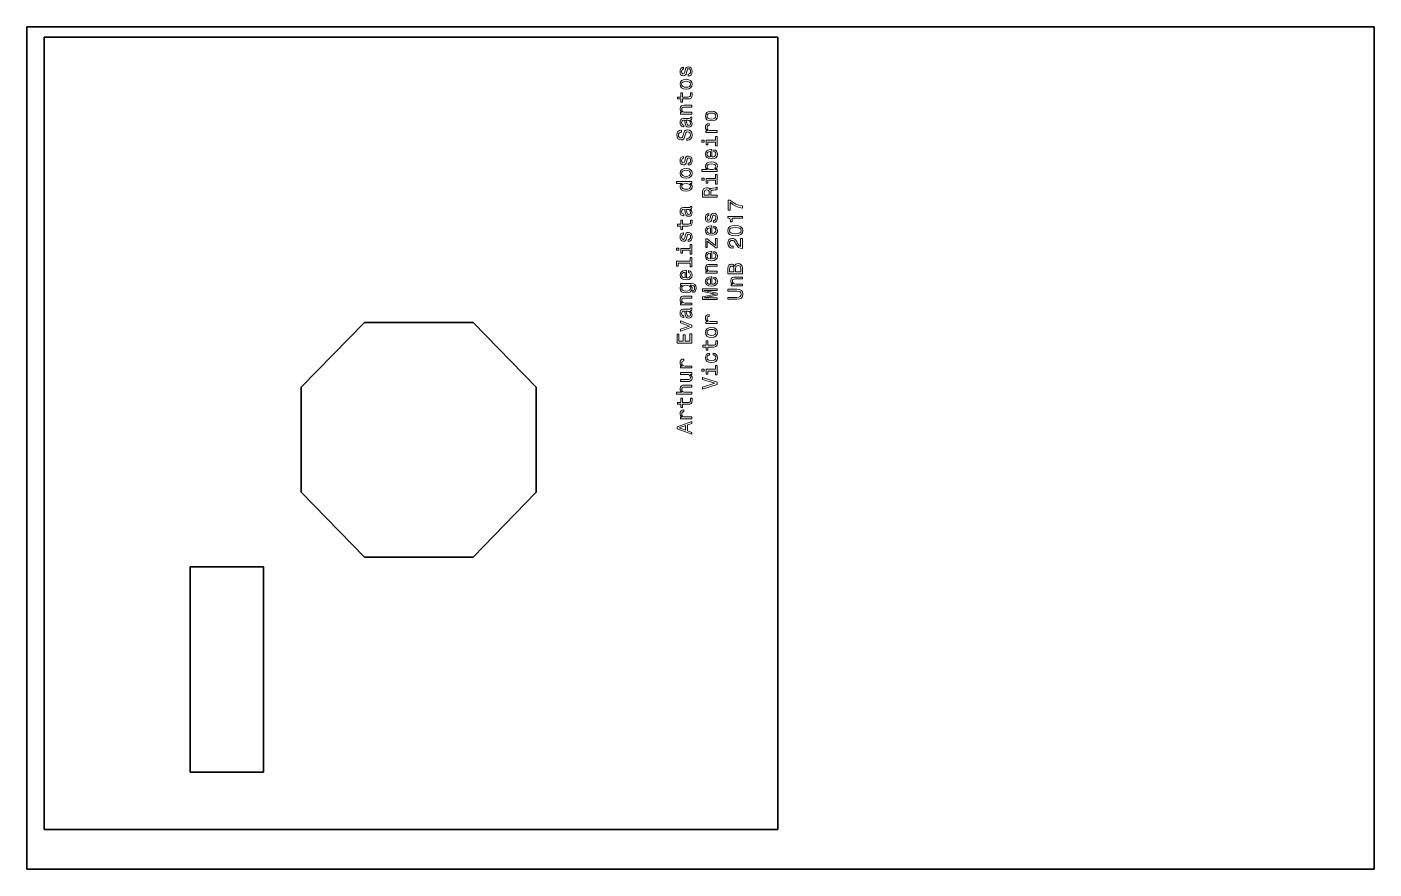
# Model space of a CAD drawing. Extents: x 183 to 1128, y 102 to 728.
# Drawn here: x 657.7 to 1116.7, y 441.1 to 728.1 of the extents above; entities that cross this region are included whole.
import ezdxf

# ---------------------------------------------------------------- set-up
doc = ezdxf.new("R2010")
doc.units = 0

msp = doc.modelspace()

# ---------------------------------------------------------------- linework, layer by layer
at = {"color": 7, "lineweight": 35}
for p, q in [((657.713257, 728.081238), (1116.713257, 728.081238)), ((657.713257, 441.081238), (657.713257, 728.081238)), ((1116.713257, 728.081238), (1116.713257, 441.081238)), ((913.611694, 724.550537), (663.611694, 724.550537)), ((663.611694, 474.550537), (663.611694, 724.550537)), ((913.611694, 724.550537), (913.611694, 454.550537)), ((751.19989, 605.265259), (772.69989, 627.397766)), ((809.69989, 627.397766), (772.69989, 627.397766)), ((831.19989, 605.265259), (809.69989, 627.397766)), ((751.19989, 605.265259), (751.19989, 569.530212)), ((831.19989, 569.530212), (831.19989, 605.265259)), ((751.19989, 569.530212), (772.69989, 547.397766)), ((831.19989, 569.530212), (809.69989, 547.397766)), ((772.69989, 547.397766), (809.69989, 547.397766)), ((738.334961, 544.107239), (713.334961, 544.107239)), ((713.334961, 474.107208), (713.334961, 544.107239)), ((738.334961, 544.107239), (738.334961, 474.107208)), ((663.611694, 474.550537), (663.611694, 454.550537)), ((713.334961, 474.107208), (738.334961, 474.107208)), ((913.611694, 454.550537), (663.611694, 454.550537)), ((1116.713257, 441.081238), (657.713257, 441.081238))]:
    msp.add_line(p, q, dxfattribs=at)
at = {"color": 7, "lineweight": 13}
for points in [[(881.981323, 713.288269), (881.837219, 712.675903), (881.671509, 712.221985), (881.332886, 712.070679), (881.095154, 712.113953), (880.922241, 712.265198), (880.814148, 712.510193), (880.770935, 712.86322), (880.814148, 713.201843), (880.943848, 713.468384), (881.138367, 713.641296), (881.397705, 713.713379), (881.397705, 714.332947), (881.383301, 714.332947), (880.915039, 714.224854), (880.547607, 713.929504), (880.317017, 713.468384), (880.230591, 712.86322), (880.317017, 712.250793), (880.55481, 711.804138), (880.907837, 711.523132), (881.354492, 711.436707), (881.786804, 711.501526), (882.089355, 711.703247), (882.305481, 712.034668), (882.456787, 712.517395), (882.6297, 713.22345), (882.809814, 713.655701), (882.953918, 713.770996), (883.170044, 713.814209), (883.436646, 713.74939), (883.638367, 713.576477), (883.768066, 713.295471), (883.811279, 712.920837), (883.768066, 712.524597), (883.61676, 712.236389), (883.371765, 712.04187), (883.033142, 711.962646), (883.033142, 711.35022), (883.609558, 711.451111), (884.027405, 711.746521), (884.279541, 712.214783), (884.37323, 712.86322), (884.279541, 713.540466), (884.027405, 714.037537), (883.623962, 714.340149), (883.098022, 714.448242), (882.644104, 714.368958), (882.334351, 714.14563), (882.132568, 713.778198)], [(882.305481, 706.868958), (883.184448, 706.984253), (883.832886, 707.315674), (884.236328, 707.841614), (884.37323, 708.547668), (884.236328, 709.24646), (883.840088, 709.772461), (883.19165, 710.103821), (882.305481, 710.226318), (881.426514, 710.103821), (880.770935, 709.772461), (880.374695, 709.246521), (880.230591, 708.547668), (880.374695, 707.841614), (880.778137, 707.315674), (881.426514, 706.984253)], [(882.298279, 707.517395), (881.649902, 707.582214), (881.18158, 707.783936), (880.893372, 708.108154), (880.792542, 708.547668), (880.893372, 708.979919), (881.174377, 709.304138), (881.649902, 709.505859), (882.298279, 709.577881), (882.953918, 709.505859), (883.429443, 709.304138), (883.71759, 708.979919), (883.811279, 708.547668), (883.71759, 708.108154), (883.429443, 707.783936), (882.953918, 707.582214)], [(881.037476, 703.569275), (882.975525, 703.569275), (883.602356, 703.612488), (884.034607, 703.814209), (884.286743, 704.217651), (884.37323, 704.9021), (884.337219, 705.651367), (883.789673, 705.651428), (883.832886, 705.103821), (883.775269, 704.60675), (883.595154, 704.340149), (883.292542, 704.224915), (882.867432, 704.203247), (881.037476, 704.203247), (881.037476, 705.651428), (880.497131, 705.651428), (880.497131, 704.203247), (879.366028, 704.203247), (879.366028, 703.569275), (880.497131, 703.569275), (880.497131, 702.474182), (881.037476, 702.474182)], [(884.236328, 698.381958), (884.236328, 699.01593), (882.00293, 699.01593), (881.491394, 699.080811), (881.11676, 699.289734), (880.886169, 699.613953), (880.799744, 700.046204), (880.871765, 700.392029), (881.066284, 700.608154), (881.390503, 700.716248), (881.822815, 700.752258), (884.236328, 700.752258), (884.236328, 701.386292), (881.693115, 701.386292), (881.18158, 701.357483), (880.756531, 701.227783), (880.367432, 700.802673), (880.230591, 700.139893), (880.281006, 699.772461), (880.417908, 699.462646), (880.648438, 699.196045), (880.958252, 698.987122), (880.367432, 698.987122), (880.367432, 698.381958)], [(890.943787, 696.026062), (891.822754, 696.141296), (892.471191, 696.472717), (892.874634, 696.998657), (893.011536, 697.704712), (892.874634, 698.403564), (892.478394, 698.929504), (891.829956, 699.260925), (890.943787, 699.383423), (890.064819, 699.260925), (889.409241, 698.929504), (889.012939, 698.403564), (888.868896, 697.704712), (889.012939, 696.998657), (889.416443, 696.472717), (890.064819, 696.141296)], [(890.936584, 696.674438), (890.288147, 696.739319), (889.819885, 696.94104), (889.531677, 697.265259), (889.430847, 697.704712), (889.531677, 698.137024), (889.812683, 698.461182), (890.288147, 698.662964), (890.936584, 698.734985), (891.592224, 698.662964), (892.067688, 698.461182), (892.355896, 698.137024), (892.449585, 697.704712), (892.355896, 697.265259), (892.067688, 696.94104), (891.592224, 696.739319)], [(883.731995, 696.343018), (883.753601, 696.343018), (883.998596, 696.379089), (884.171509, 696.487122), (884.30835, 696.94104), (884.250732, 697.294067), (883.760803, 697.294067), (883.782471, 697.142761), (883.688782, 696.94104), (883.400574, 696.905029), (881.397705, 696.905029), (880.886169, 696.818542), (880.52594, 696.566406), (880.309814, 696.126892), (880.230591, 695.507324), (880.317017, 694.9021), (880.561951, 694.455444), (880.943848, 694.174438), (881.44812, 694.080811), (881.491394, 694.080811), (881.491394, 694.649963), (881.188782, 694.700378), (880.972656, 694.858887), (880.842957, 695.118286), (880.792542, 695.485718), (880.828552, 695.838745), (880.936646, 696.090881), (881.123962, 696.242188), (881.383301, 696.292603), (881.685913, 696.263794), (881.837219, 696.148499), (881.909241, 695.860352), (881.966858, 695.320007), (882.096558, 694.700378), (882.327087, 694.260925), (882.687317, 694.001526), (883.220459, 693.922302), (883.695984, 693.994324), (884.049011, 694.217712), (884.272339, 694.577881), (884.351624, 695.075012), (884.200317, 695.745056)], [(882.881836, 696.270996), (883.256531, 696.18457), (883.544678, 695.953979), (883.731995, 695.608154), (883.796875, 695.183105), (883.760803, 694.909302), (883.645569, 694.714783), (883.443848, 694.592346), (883.162842, 694.556274), (882.910706, 694.585144), (882.730591, 694.700378), (882.52887, 695.161499), (882.442383, 695.745056), (882.26947, 696.270996)], [(892.874634, 692.113953), (892.874634, 692.747925), (890.662842, 692.747925), (890.1297, 692.812805), (889.747803, 693.007324), (889.517273, 693.324341), (889.438049, 693.74939), (889.488464, 694.066406), (889.632568, 694.304138), (889.877502, 694.448242), (890.208923, 694.498657), (890.208923, 695.139893), (889.625366, 695.053406), (889.207458, 694.815674), (888.955322, 694.419434), (888.868835, 693.879089), (888.926514, 693.511658), (889.070618, 693.194641), (889.315552, 692.913635), (889.646973, 692.690308), (889.005737, 692.690308), (889.005737, 692.113953)], [(882.586487, 690.060608), (882.586487, 689.405029), (883.350159, 689.549072), (883.912109, 689.909302), (884.250732, 690.46405), (884.37323, 691.213379), (884.257935, 691.955444), (883.940918, 692.510193), (883.443848, 692.86322), (882.788208, 692.99292), (882.197449, 692.884827), (881.815552, 692.582214), (881.563416, 692.092346), (881.376099, 691.436707), (881.239197, 690.874756), (881.080688, 690.507324), (880.850159, 690.298401), (880.489929, 690.233521), (880.16571, 690.298401), (879.920776, 690.485718), (879.755066, 690.773865), (879.697449, 691.170166), (879.76947, 691.573608), (879.963989, 691.890625), (880.288208, 692.099548), (880.727661, 692.200378), (880.727661, 692.856018), (880.713257, 692.856018), (880.036072, 692.740723), (879.531738, 692.4021), (879.214722, 691.868958), (879.106628, 691.148499), (879.214722, 690.500122), (879.517334, 689.995789), (879.985596, 689.67157), (880.59082, 689.556335), (881.131165, 689.649963), (881.498596, 689.923767), (881.74353, 690.356018), (881.930847, 690.946777), (882.096558, 691.530396), (882.255066, 691.969849), (882.485596, 692.23645), (882.860229, 692.330078), (883.242065, 692.243652), (883.530273, 692.020264), (883.710388, 691.681641), (883.768005, 691.242188), (883.688782, 690.752258), (883.458252, 690.377625), (883.083618, 690.139893)], [(887.701721, 689.498657), (887.701721, 688.828674), (888.42218, 688.828674), (888.42218, 689.498657)], [(892.341492, 689.477051), (889.135437, 689.477051), (889.135437, 687.848816), (889.675781, 687.848816), (889.675781, 688.843079), (892.341492, 688.843079), (892.341492, 687.546204), (892.874634, 687.546204), (892.874634, 690.78833), (892.341492, 690.78833)], [(881.981262, 682.92804), (881.837219, 682.315674), (881.671509, 681.861755), (881.332886, 681.71051), (881.095093, 681.753723), (880.92218, 681.905029), (880.814148, 682.149963), (880.770935, 682.502991), (880.814148, 682.841614), (880.943848, 683.108154), (881.138367, 683.281067), (881.397705, 683.353149), (881.397705, 683.972717), (881.383301, 683.972717), (880.914978, 683.864685), (880.547546, 683.569275), (880.317017, 683.108154), (880.230591, 682.502991), (880.317017, 681.890625), (880.554749, 681.443909), (880.907776, 681.162964), (881.354492, 681.076477), (881.786743, 681.141296), (882.089355, 681.343079), (882.305481, 681.674438), (882.456787, 682.157166), (882.6297, 682.86322), (882.809814, 683.295532), (882.953918, 683.410767), (883.170044, 683.453979), (883.436584, 683.38916), (883.638367, 683.216248), (883.768005, 682.935303), (883.811279, 682.560608), (883.768005, 682.164368), (883.616699, 681.876221), (883.371765, 681.681641), (883.033142, 681.602417), (883.033142, 680.990051), (883.609497, 681.090881), (884.027405, 681.386292), (884.279541, 681.854553), (884.37323, 682.502991), (884.279541, 683.180237), (884.027405, 683.677368), (883.623962, 683.979919), (883.098022, 684.088013), (882.644104, 684.008789), (882.33429, 683.7854), (882.132568, 683.417969)], [(891.123901, 683.756592), (891.123901, 686.292603), (890.828491, 686.299805), (890, 686.18457), (889.380371, 685.867554), (889.005737, 685.36322), (888.868835, 684.693176), (889.012939, 684.037598), (889.416382, 683.533264), (890.072021, 683.209045), (890.936584, 683.09375), (891.822754, 683.201843), (892.471191, 683.526062), (892.874634, 684.023193), (893.011536, 684.67157), (892.917847, 685.233521), (892.672913, 685.694641), (892.283875, 686.033264), (891.765137, 686.227783), (891.765137, 685.601013), (892.053284, 685.471313), (892.269409, 685.283997), (892.442322, 684.750854), (892.363098, 684.340149), (892.110962, 684.030396), (891.700256, 683.828674), (891.145508, 683.756592)], [(890.590759, 683.756592), (890.093628, 683.835876), (889.726196, 684.030396), (889.502869, 684.325745), (889.423584, 684.714844), (889.502869, 685.09668), (889.726196, 685.392029), (890.093628, 685.572144), (890.590759, 685.637024)], [(882.305481, 676.508789), (883.184448, 676.624023), (883.832886, 676.955444), (884.236328, 677.481384), (884.37323, 678.187439), (884.236328, 678.886292), (883.840088, 679.412231), (883.19165, 679.743652), (882.305481, 679.866089), (881.426514, 679.743652), (880.770935, 679.412231), (880.374634, 678.886292), (880.23053, 678.187439), (880.374634, 677.481384), (880.778137, 676.955444), (881.426514, 676.624023)], [(892.276611, 679.462646), (892.831421, 679.930969), (893.011536, 680.572144), (892.874634, 681.177368), (892.463928, 681.660095), (891.80835, 681.962646), (890.936584, 682.077942), (890.064819, 681.962646), (889.416382, 681.652832), (889.012939, 681.177368), (888.868835, 680.572144), (889.056152, 679.938171), (889.286743, 679.678772), (889.596497, 679.462646), (887.701721, 679.462646), (887.701721, 678.828674), (892.874634, 678.828674), (892.874634, 679.462646)], [(890.936584, 681.429504), (891.585022, 681.357483), (892.060486, 681.162964), (892.348694, 680.853149), (892.442322, 680.464111), (892.348694, 680.039001), (892.060486, 679.729248), (891.592224, 679.534729), (890.936584, 679.469849), (890.288147, 679.534729), (889.819885, 679.729248), (889.538879, 680.039001), (889.438049, 680.464111), (889.538879, 680.853149), (889.827087, 681.162964), (890.295349, 681.357483)], [(883.638367, 674.73645), (884.236328, 674.73645), (884.236328, 675.370422), (879.063416, 675.370422), (879.063416, 674.743652), (880.958252, 674.743652), (880.410645, 674.260925), (880.281006, 673.965515), (880.23053, 673.626892), (880.374634, 673.014526), (880.778076, 672.539001), (881.426514, 672.229248), (882.298279, 672.121155), (883.170044, 672.229248), (883.825684, 672.539001), (884.236328, 673.014526), (884.37323, 673.626892), (884.322754, 673.965515), (884.193115, 674.268127)], [(882.298279, 677.157166), (881.649841, 677.222046), (881.18158, 677.423767), (880.893372, 677.747925), (880.792542, 678.187439), (880.893372, 678.61969), (881.174377, 678.943909), (881.649841, 679.14563), (882.298279, 679.217712), (882.953918, 679.14563), (883.429382, 678.943909), (883.71759, 678.61969), (883.811279, 678.187439), (883.71759, 677.747925), (883.429382, 677.423767), (882.953918, 677.222046)], [(887.701721, 676.487183), (887.701721, 675.817139), (888.42218, 675.817139), (888.42218, 676.487183)], [(892.341492, 676.465515), (889.135437, 676.465515), (889.135437, 674.83728), (889.675781, 674.83728), (889.675781, 675.831543), (892.341492, 675.831543), (892.341492, 674.534729), (892.874634, 674.534729), (892.874634, 677.776794), (892.341492, 677.776794)], [(880.799744, 673.734985), (880.900574, 674.152832), (881.18158, 674.469849), (881.649841, 674.657166), (882.298279, 674.729248), (882.953918, 674.657166), (883.42218, 674.469849), (883.710388, 674.152832), (883.804016, 673.734985), (883.710388, 673.338745), (883.42218, 673.036133), (882.946716, 672.834412), (882.298279, 672.769592), (881.657043, 672.834412), (881.188782, 673.036133), (880.900574, 673.338745)], [(892.874634, 670.075073), (892.874634, 670.745056), (890.763672, 670.745056), (890.763672, 671.429504), (890.785278, 671.933838), (890.886169, 672.250854), (891.123901, 672.423767), (891.54895, 672.495789), (892.197388, 672.531799), (892.622437, 672.575073), (892.874634, 672.661499), (892.874634, 673.417969), (892.737732, 673.417969), (892.536011, 673.252319), (892.161377, 673.194641), (891.354431, 673.144226), (890.75647, 673.021729), (890.569153, 672.856018), (890.432251, 672.59668), (890.252136, 672.884827), (890, 673.086609), (889.682983, 673.216248), (889.301147, 673.259521), (888.695923, 673.15863), (888.242065, 672.870422), (887.968262, 672.394958), (887.874634, 671.746521), (887.874634, 670.075073)], [(888.487, 671.559204), (888.530212, 671.998657), (888.667114, 672.308472), (888.919312, 672.502991), (889.315552, 672.567871), (889.733398, 672.495789), (889.985596, 672.30127), (890.115234, 671.969849), (890.151245, 671.515991), (890.151245, 670.745056), (888.487, 670.745056)], [(883.731995, 665.982849), (883.753601, 665.982849), (883.998535, 666.01886), (884.171448, 666.126953), (884.30835, 666.580811), (884.250732, 666.933838), (883.760803, 666.933838), (883.78241, 666.782532), (883.688782, 666.580811), (883.400574, 666.5448), (881.397705, 666.5448), (880.886169, 666.458313), (880.52594, 666.206177), (880.309814, 665.766724), (880.23053, 665.147095), (880.317017, 664.541931), (880.561951, 664.095215), (880.943787, 663.81427), (881.44812, 663.720581), (881.491333, 663.720581), (881.491333, 664.289734), (881.188782, 664.34021), (880.972595, 664.498657), (880.842957, 664.758057), (880.79248, 665.125488), (880.828552, 665.478516), (880.936584, 665.730652), (881.123901, 665.881958), (881.383301, 665.932373), (881.685852, 665.903564), (881.837158, 665.78833), (881.909241, 665.500122), (881.966858, 664.959778), (882.096558, 664.34021), (882.327087, 663.900696), (882.687317, 663.641357), (883.220459, 663.562073), (883.695984, 663.634155), (884.049011, 663.857483), (884.272339, 664.217712), (884.351563, 664.714783), (884.200317, 665.384827)], [(882.881836, 665.910767), (883.25647, 665.824341), (883.544678, 665.593811), (883.731995, 665.247986), (883.796814, 664.822876), (883.760803, 664.549133), (883.645508, 664.354614), (883.443787, 664.232117), (883.162842, 664.196106), (882.910645, 664.224915), (882.73053, 664.34021), (882.528809, 664.80127), (882.442383, 665.384827), (882.26947, 665.910767)], [(901.512939, 666.343079), (901.512939, 667.07074), (900.324219, 667.308472), (899.214661, 667.726318), (898.184448, 668.317139), (897.218994, 669.088013), (896.621033, 669.088013), (896.621033, 665.65863), (897.276672, 665.65863), (897.276672, 668.396362), (898.249268, 667.603882), (899.265137, 667.005859), (900.345825, 666.588013)], [(881.037476, 660.19751), (882.975525, 660.19751), (883.602295, 660.240784), (884.034607, 660.442505), (884.286743, 660.845947), (884.373169, 661.530396), (884.337158, 662.279663), (883.789612, 662.279663), (883.832825, 661.732117), (883.775208, 661.234985), (883.595093, 660.968445), (883.29248, 660.853149), (882.867432, 660.831543), (881.037476, 660.831543), (881.037476, 662.279663), (880.497131, 662.279663), (880.497131, 660.831543), (879.365967, 660.831543), (879.365967, 660.19751), (880.497131, 660.19751), (880.497131, 659.102417), (881.037476, 659.102417)], [(890.619568, 663.410767), (890.475464, 662.798401), (890.309753, 662.344482), (889.97113, 662.193176), (889.733398, 662.23645), (889.560486, 662.387756), (889.452393, 662.63269), (889.40918, 662.985718), (889.452393, 663.324341), (889.582092, 663.590881), (889.776611, 663.763794), (890.036011, 663.835876), (890.036011, 664.455444), (890.021606, 664.455444), (889.553284, 664.347412), (889.185852, 664.052002), (888.955322, 663.590881), (888.868835, 662.985718), (888.955322, 662.373291), (889.193054, 661.926636), (889.546082, 661.64563), (889.992737, 661.559204), (890.425049, 661.624023), (890.727661, 661.825745), (890.943787, 662.157166), (891.095093, 662.639893), (891.268005, 663.345947), (891.44812, 663.778198), (891.592163, 663.893494), (891.80835, 663.936707), (892.07489, 663.871887), (892.276611, 663.698975), (892.406311, 663.417969), (892.449524, 663.043335), (892.406311, 662.647095), (892.255005, 662.358887), (892.010071, 662.164368), (891.671448, 662.085144), (891.671448, 661.472717), (892.247803, 661.573608), (892.665649, 661.869019), (892.917847, 662.33728), (893.011475, 662.985718), (892.917847, 663.662964), (892.665649, 664.160095), (892.262207, 664.462646), (891.736267, 664.57074), (891.28241, 664.491455), (890.972595, 664.268127), (890.770874, 663.900696)], [(901.512939, 662.877625), (901.512939, 663.533264), (896.476929, 663.533264), (896.476929, 663.043335), (896.916443, 662.913635), (897.211792, 662.654297), (897.384705, 662.258057), (897.442322, 661.71051), (897.953857, 661.71051), (897.953857, 662.877625)], [(881.981262, 656.905029), (881.837158, 656.292664), (881.671448, 655.838745), (881.332825, 655.687439), (881.095093, 655.730652), (880.92218, 655.881958), (880.814148, 656.126953), (880.770874, 656.47998), (880.814148, 656.818542), (880.943787, 657.085144), (881.138306, 657.258057), (881.397705, 657.330078), (881.397705, 657.949707), (881.383301, 657.949707), (880.914978, 657.841614), (880.547546, 657.546265), (880.317017, 657.085144), (880.23053, 656.47998), (880.317017, 655.867554), (880.554749, 655.420898), (880.907776, 655.139893), (881.354492, 655.053467), (881.786743, 655.118286), (882.089355, 655.320007), (882.305481, 655.651428), (882.456787, 656.134155), (882.6297, 656.84021), (882.809814, 657.272461), (882.953918, 657.387756), (883.170044, 657.430969), (883.436584, 657.36615), (883.638306, 657.193237), (883.768005, 656.912231), (883.811218, 656.537598), (883.768005, 656.141357), (883.616699, 655.853149), (883.371765, 655.65863), (883.033142, 655.579407), (883.033142, 654.96698), (883.609497, 655.067871), (884.027344, 655.36322), (884.279541, 655.831543), (884.373169, 656.479919), (884.279541, 657.157166), (884.027405, 657.654297), (883.623901, 657.956909), (883.097961, 658.064941), (882.644104, 657.985718), (882.33429, 657.76239), (882.132568, 657.394958)], [(891.123901, 657.733521), (891.123901, 660.269592), (890.828491, 660.276794), (889.999939, 660.161499), (889.380371, 659.844482), (889.005737, 659.340149), (888.868835, 658.670166), (889.012939, 658.014526), (889.416382, 657.510193), (890.072021, 657.185974), (890.936584, 657.07074), (891.822754, 657.178772), (892.47113, 657.502991), (892.874634, 658.000122), (893.011475, 658.64856), (892.917847, 659.21051), (892.672852, 659.67157), (892.283813, 660.010193), (891.765076, 660.204712), (891.765076, 659.577942), (892.053284, 659.448242), (892.269409, 659.260925), (892.442322, 658.727783), (892.363098, 658.317139), (892.110901, 658.007324), (891.700256, 657.805603), (891.145508, 657.733521)], [(890.590759, 657.733521), (890.093628, 657.812805), (889.726196, 658.007324), (889.502869, 658.302734), (889.423584, 658.691772), (889.502869, 659.073608), (889.726196, 659.369019), (890.093628, 659.549133), (890.590759, 659.613953)], [(899.070618, 656.933838), (900.201721, 657.04187), (901.008606, 657.380493), (901.498535, 657.920837), (901.657043, 658.670166), (901.498535, 659.412231), (901.008606, 659.952576), (900.201721, 660.283997), (899.070618, 660.399231), (897.946655, 660.283997), (897.5, 660.147095), (897.132568, 659.952576), (896.642639, 659.412231), (896.476929, 658.670166), (896.642639, 657.920837), (897.139771, 657.380493), (897.946655, 657.041931)], [(899.070618, 657.625488), (898.198853, 657.683105), (897.572021, 657.86322), (897.20459, 658.187439), (897.07489, 658.670166), (897.20459, 659.14563), (897.572021, 659.469849), (898.198853, 659.649963), (899.070618, 659.707581), (899.949524, 659.649963), (900.576355, 659.469849), (900.943787, 659.14563), (901.066284, 658.670166), (900.943787, 658.187439), (900.576355, 657.86322), (899.949524, 657.683105)], [(879.063416, 652.63269), (879.063416, 651.962646), (879.783875, 651.962646), (879.783875, 652.63269)], [(883.703186, 652.611084), (880.497131, 652.611084), (880.497131, 650.982849), (881.037476, 650.982849), (881.037476, 651.977051), (883.703186, 651.977051), (883.703186, 650.680237), (884.236328, 650.680237), (884.236328, 653.922302), (883.703186, 653.922302)], [(889.538879, 655.046204), (892.391907, 652.791199), (892.874573, 652.791199), (892.874634, 655.925171), (892.341492, 655.925171), (892.341492, 653.590881), (889.495667, 655.824341), (889.005737, 655.824341), (889.005737, 652.899231), (889.538879, 652.899231)], [(901.512939, 652.575012), (901.512939, 656.011658), (900.893372, 656.011658), (900.893372, 653.295532), (900.554749, 653.446777), (900.273743, 653.706177), (899.762207, 654.505859), (899.546082, 654.930969), (899.236267, 655.406433), (898.876038, 655.745056), (898.450989, 655.939575), (897.968262, 656.011658), (897.363098, 655.88916), (896.887573, 655.550537), (896.585022, 655.031799), (896.476929, 654.361816), (896.599426, 653.670166), (896.938049, 653.144226), (897.478394, 652.805603), (898.19165, 652.690308), (898.29248, 652.690308), (898.29248, 653.345947), (898.234863, 653.345947), (897.744934, 653.410767), (897.384705, 653.605286), (897.154175, 653.9151), (897.07489, 654.325745), (897.146973, 654.743652), (897.327087, 655.053406), (897.608032, 655.255188), (897.96106, 655.327209), (898.29248, 655.276794), (898.573486, 655.139893), (898.81842, 654.909363), (899.034546, 654.592346), (899.265137, 654.167236), (899.711792, 653.461182), (900.187317, 652.964111), (900.763672, 652.668701), (901.491333, 652.575012)], [(879.596558, 647.59668), (883.703186, 647.59668), (883.703186, 646.292603), (884.236328, 646.292603), (884.236328, 649.527527), (883.703186, 649.527527), (883.703186, 648.230652), (879.063416, 648.230652), (879.063416, 646.602417), (879.596558, 646.602417)], [(891.123901, 649.059204), (891.123901, 651.595215), (890.828491, 651.602417), (889.999939, 651.487122), (889.380371, 651.170166), (889.005737, 650.665833), (888.868835, 649.995789), (889.012939, 649.340149), (889.416382, 648.835876), (890.072021, 648.511658), (890.936584, 648.396362), (891.822754, 648.504456), (892.47113, 648.828674), (892.874573, 649.325745), (893.011475, 649.974182), (892.917847, 650.536133), (892.672852, 650.997253), (892.283813, 651.335876), (891.765076, 651.530396), (891.765076, 650.903564), (892.053284, 650.773865), (892.269409, 650.586548), (892.442322, 650.053406), (892.363098, 649.642761), (892.110901, 649.332947), (891.700256, 649.131226), (891.145508, 649.059204)], [(890.590759, 649.059204), (890.093628, 649.138428), (889.726196, 649.332947), (889.502869, 649.628357), (889.423584, 650.017395), (889.502869, 650.399231), (889.726196, 650.694641), (890.093628, 650.874756), (890.590759, 650.939575)], [(898.811218, 646.559204), (898.393372, 647.063538), (898.112366, 647.193176), (897.766541, 647.23645), (897.226196, 647.142761), (896.837158, 646.861816), (896.599426, 646.407898), (896.512939, 645.773865), (896.512939, 643.994324), (901.512939, 643.994324), (901.512939, 645.874756), (901.412109, 646.5448), (901.116699, 647.04187), (900.648376, 647.351685), (900.014404, 647.459778), (899.589294, 647.394897), (899.236267, 647.221985), (898.976929, 646.94104)], [(882.485596, 642.553406), (882.485596, 645.089478), (882.190186, 645.09668), (881.361633, 644.981384), (880.742065, 644.664368), (880.367432, 644.160034), (880.23053, 643.490051), (880.374634, 642.834412), (880.778076, 642.330078), (881.433716, 642.005859), (882.298279, 641.890625), (883.184448, 641.998657), (883.832825, 642.322876), (884.236328, 642.820007), (884.373169, 643.468445), (884.279541, 644.030396), (884.034546, 644.491455), (883.645508, 644.830078), (883.12677, 645.024597), (883.12677, 644.397827), (883.414978, 644.268127), (883.631104, 644.080811), (883.804016, 643.547668), (883.724792, 643.137024), (883.472595, 642.827209), (883.061951, 642.625488), (882.507202, 642.553406)], [(881.952454, 642.553406), (881.455322, 642.63269), (881.087891, 642.827209), (880.864563, 643.12262), (880.785278, 643.511658), (880.864563, 643.893494), (881.087891, 644.188904), (881.455322, 644.369019), (881.952454, 644.433838)], [(892.874573, 644.167236), (892.874573, 644.80127), (890.641174, 644.80127), (890.129639, 644.866089), (889.755005, 645.075073), (889.524475, 645.399231), (889.437988, 645.831543), (889.510071, 646.177368), (889.70459, 646.393494), (890.028748, 646.501587), (890.46106, 646.537598), (892.874573, 646.537598), (892.874573, 647.17157), (890.33136, 647.17157), (889.819824, 647.142761), (889.394775, 647.013062), (889.005737, 646.588013), (888.868835, 645.925171), (888.91925, 645.557739), (889.056152, 645.247986), (889.286682, 644.981384), (889.596497, 644.772461), (889.005737, 644.772461), (889.005737, 644.167236)], [(891.123901, 640.384827), (891.123901, 642.920837), (890.828491, 642.92804), (889.999939, 642.812805), (889.380371, 642.495789), (889.005737, 641.991455), (888.868835, 641.321411), (889.012939, 640.665833), (889.416382, 640.161499), (890.072021, 639.83728), (890.936584, 639.722046), (891.822693, 639.830078), (892.47113, 640.154297), (892.874573, 640.651428), (893.011475, 641.299805), (892.917847, 641.861755), (892.672852, 642.322876), (892.283813, 642.661499), (891.765076, 642.856018), (891.765076, 642.229248), (892.053284, 642.099548), (892.269409, 641.912231), (892.442322, 641.379089), (892.363098, 640.968445), (892.110901, 640.65863), (891.700256, 640.456909), (891.145508, 640.384827)], [(898.587891, 645.637024), (898.587891, 644.657166), (897.110901, 644.657166), (897.110901, 645.694641), (897.154175, 646.083679), (897.283813, 646.357483), (897.507202, 646.523193), (897.838623, 646.580811), (898.169983, 646.515991), (898.400574, 646.343079), (898.544617, 646.047668)], [(901.512939, 639.830078), (901.512939, 640.464111), (899.279541, 640.464111), (898.768005, 640.528931), (898.393372, 640.737854), (898.162781, 641.062073), (898.076355, 641.494324), (898.148376, 641.840149), (898.342896, 642.056335), (898.667114, 642.164368), (899.099426, 642.200378), (901.512939, 642.200378), (901.512939, 642.834412), (898.969727, 642.834412), (898.458191, 642.805603), (898.033142, 642.675903), (897.644043, 642.250854), (897.507202, 641.588013), (897.557617, 641.220581), (897.694519, 640.910767), (897.925049, 640.644226), (898.234863, 640.435303), (897.644043, 640.435303), (897.644043, 639.830078)], [(900.914978, 645.795471), (900.914978, 644.657166), (899.193054, 644.657166), (899.193054, 645.730652), (899.243469, 646.18457), (899.394775, 646.508789), (899.654175, 646.703308), (900.028809, 646.768127), (900.425049, 646.703308), (900.698853, 646.523193), (900.864502, 646.220581)], [(884.063416, 640.673035), (880.367432, 640.673035), (880.367432, 640.067871), (880.994202, 640.067871), (880.425049, 639.57074), (880.280945, 639.268127), (880.23053, 638.929504), (880.374634, 638.317139), (880.778076, 637.841614), (881.426514, 637.531799), (882.298279, 637.423767), (883.177246, 637.531799), (883.825623, 637.841614), (884.236267, 638.317139), (884.373169, 638.929504), (884.322754, 639.27533), (884.193054, 639.563538), (883.645508, 640.067871), (884.193054, 640.067871), (884.625366, 640.010193), (884.93512, 639.851685), (885.115234, 639.549133), (885.180115, 639.095215), (885.136902, 638.698975), (885.028809, 638.417969), (884.841492, 638.252258), (884.589294, 638.201843), (884.589294, 637.589478), (884.618164, 637.589478), (885.079224, 637.683105), (885.425049, 637.971313), (885.648376, 638.432373), (885.727661, 639.059204), (885.619568, 639.808472), (885.317017, 640.305603), (884.791077, 640.586548)], [(882.298279, 638.079346), (881.657043, 638.144226), (881.181519, 638.338745), (880.900574, 638.641357), (880.799683, 639.0448), (880.900574, 639.469849), (881.181519, 639.786865), (881.657043, 639.981384), (882.298279, 640.053406), (882.953857, 639.981384), (883.42218, 639.786865), (883.710388, 639.469849), (883.804016, 639.0448), (883.710388, 638.641357), (883.42218, 638.338745), (882.946655, 638.144226)], [(892.874573, 635.183105), (892.874573, 635.737854), (888.335693, 635.737854), (892.874573, 636.674438), (892.874573, 637.294067), (888.335693, 638.22345), (892.874573, 638.22345), (892.874573, 638.7854), (887.874573, 638.7854), (887.874573, 637.906433), (892.283813, 636.984253), (887.874573, 636.069275), (887.874573, 635.183105)], [(890.590759, 640.384827), (890.093628, 640.464111), (889.726196, 640.65863), (889.502808, 640.953979), (889.423584, 641.343079), (889.502808, 641.724915), (889.726196, 642.020264), (890.093628, 642.200378), (890.590759, 642.265259)], [(899.610901, 635.26239), (900.511475, 635.36322), (901.15271, 635.680237), (901.520142, 636.213379), (901.649841, 636.984253), (901.520142, 637.747925), (901.15271, 638.281067), (900.518677, 638.598083), (899.610901, 638.706177), (896.512939, 638.706177), (896.512939, 638.036133), (899.646973, 638.036133), (900.259338, 637.971313), (900.698792, 637.776794), (900.958191, 637.445374), (901.044617, 636.984253), (900.958191, 636.508728), (900.698792, 636.177368), (900.266541, 635.982849), (899.646973, 635.925171), (896.512939, 635.925171), (896.512939, 635.26239)], [(884.236267, 633.324341), (884.236267, 633.958313), (882.002869, 633.958313), (881.491333, 634.023193), (881.116699, 634.232117), (880.886169, 634.556335), (880.799683, 634.988586), (880.871765, 635.334412), (881.066284, 635.550537), (881.390503, 635.65863), (881.822754, 635.694641), (884.236267, 635.694641), (884.236267, 636.328674), (881.693054, 636.328674), (881.181519, 636.299805), (880.75647, 636.170166), (880.367432, 635.745056), (880.23053, 635.082275), (880.280945, 634.714844), (880.417847, 634.405029), (880.648376, 634.138428), (880.958191, 633.929504), (880.367432, 633.929504), (880.367432, 633.324341)], [(883.731995, 631.2854), (883.753601, 631.2854), (883.998535, 631.321472), (884.171448, 631.429504), (884.30835, 631.883423), (884.250732, 632.23645), (883.760803, 632.23645), (883.78241, 632.085144), (883.688721, 631.883423), (883.400574, 631.847351), (881.397705, 631.847351), (880.886169, 631.760925), (880.52594, 631.508789), (880.309753, 631.069275), (880.23053, 630.449707), (880.316956, 629.844482), (880.561951, 629.397827), (880.943787, 629.116821), (881.44812, 629.023193), (881.491333, 629.023193), (881.491333, 629.592346), (881.188721, 629.642761), (880.972595, 629.80127), (880.842896, 630.060608), (880.79248, 630.428101), (880.828491, 630.781067), (880.936584, 631.033264), (881.123901, 631.18457), (881.38324, 631.234985), (881.685852, 631.206177), (881.837158, 631.090881), (881.90918, 630.802734), (881.966858, 630.26239), (882.096497, 629.642761), (882.327087, 629.203308), (882.687317, 628.943909), (883.220459, 628.864685), (883.695923, 628.936707), (884.04895, 629.160034), (884.272339, 629.520264), (884.351563, 630.017395), (884.200256, 630.687439)], [(882.881836, 631.213379), (883.25647, 631.126892), (883.544678, 630.896362), (883.731995, 630.550537), (883.796814, 630.125488), (883.760803, 629.851685), (883.645508, 629.657166), (883.443787, 629.534729), (883.162781, 629.498657), (882.910645, 629.527466), (882.73053, 629.642761), (882.528809, 630.103882), (882.442322, 630.687439), (882.269409, 631.213379)], [(892.874573, 627.056335), (892.874573, 627.690308), (890.662781, 627.690308), (890.129639, 627.755127), (889.747803, 627.949707), (889.517212, 628.266663), (889.437988, 628.691772), (889.488403, 629.008789), (889.632507, 629.246521), (889.877441, 629.390625), (890.208862, 629.44104), (890.208862, 630.082275), (889.625305, 629.995789), (889.207458, 629.758057), (888.955261, 629.361816), (888.868835, 628.821411), (888.926453, 628.453979), (889.070557, 628.137024), (889.315491, 627.856018), (889.646912, 627.63269), (889.005737, 627.63269), (889.005737, 627.056335)], [(884.236267, 625.809937), (884.236267, 626.479919), (880.367432, 627.892029), (880.367432, 627.23645), (883.487, 626.14856), (880.367432, 625.039001), (880.367432, 624.376221)], [(890.943726, 622.294067), (891.822693, 622.409363), (892.47113, 622.740723), (892.874573, 623.266663), (893.011475, 623.972717), (892.874573, 624.67157), (892.478333, 625.19751), (891.829895, 625.528931), (890.943726, 625.651428), (890.064758, 625.528931), (889.40918, 625.19751), (889.012939, 624.67157), (888.868835, 623.972717), (889.012939, 623.266663), (889.416382, 622.740723), (890.064758, 622.409363)], [(890.936523, 622.942505), (890.288147, 623.007324), (889.819824, 623.209045), (889.531616, 623.533264), (889.430786, 623.972717), (889.531616, 624.405029), (889.812622, 624.729248), (890.288147, 624.930969), (890.936523, 625.002991), (891.592163, 624.930969), (892.067688, 624.729248), (892.355835, 624.405029), (892.449524, 623.972717), (892.355835, 623.533264), (892.067688, 623.209045), (891.592163, 623.007324)], [(884.236267, 620.291199), (884.236267, 623.461182), (883.631104, 623.461182), (883.631104, 620.953979), (881.937988, 620.953979), (881.937988, 623.187439), (881.340027, 623.187439), (881.340027, 620.953979), (879.841492, 620.953979), (879.841492, 623.403564), (879.236267, 623.403564), (879.236267, 620.291199)], [(889.67572, 618.994324), (891.61377, 618.994324), (892.240601, 619.037598), (892.672852, 619.239319), (892.924988, 619.642761), (893.011475, 620.327209), (892.975464, 621.076477), (892.427917, 621.076477), (892.47113, 620.528931), (892.413513, 620.031799), (892.233398, 619.765259), (891.930786, 619.649963), (891.505676, 619.628357), (889.67572, 619.628357), (889.67572, 621.076477), (889.135376, 621.076477), (889.135376, 619.628357), (888.004272, 619.628357), (888.004272, 618.994324), (889.135376, 618.994324), (889.135376, 617.899231), (889.67572, 617.899231)], [(890.288147, 616.270996), (890.288147, 616.897827), (889.711731, 616.768127), (889.257874, 616.458313), (888.976868, 615.975647), (888.868835, 615.348816), (889.012878, 614.657166), (889.416382, 614.131226), (890.07196, 613.799805), (890.950928, 613.68457), (891.822693, 613.792603), (892.47113, 614.116821), (892.874573, 614.628357), (893.011475, 615.327209), (892.903381, 615.946777), (892.60083, 616.429504), (892.125305, 616.760925), (891.491272, 616.905029), (891.491272, 616.299805), (891.894775, 616.191772), (892.197327, 615.990051), (892.384644, 615.701843), (892.442322, 615.348816), (892.348633, 614.909363), (892.060486, 614.592346), (891.592163, 614.397827), (890.929321, 614.332947), (890.280945, 614.397827), (889.812622, 614.599548), (889.524414, 614.923767), (889.423584, 615.348816), (889.488403, 615.72345), (889.654114, 616.004456), (889.927917, 616.191772)], [(884.236267, 611.876221), (884.236267, 612.510193), (882.024475, 612.510193), (881.491333, 612.575012), (881.109497, 612.769592), (880.878906, 613.086548), (880.799683, 613.511658), (880.850098, 613.828674), (880.994202, 614.066406), (881.239136, 614.21051), (881.570557, 614.260925), (881.570557, 614.902161), (880.987, 614.815674), (880.569153, 614.577942), (880.316956, 614.181702), (880.23053, 613.641296), (880.288147, 613.273865), (880.432251, 612.956909), (880.677185, 612.675903), (881.008606, 612.452576), (880.367432, 612.452576), (880.367432, 611.876221)], [(887.70166, 611.429504), (887.70166, 610.75946), (888.422119, 610.75946), (888.422119, 611.429504)], [(892.341431, 611.407898), (889.135376, 611.407898), (889.135376, 609.779663), (889.67572, 609.779663), (889.67572, 610.773865), (892.341431, 610.773865), (892.341431, 609.477051), (892.874573, 609.477051), (892.874573, 612.719116), (892.341431, 612.719116)], [(884.236267, 602.964111), (884.236267, 603.598083), (882.002869, 603.598083), (881.491333, 603.662964), (881.116699, 603.871887), (880.886108, 604.196106), (880.799683, 604.628357), (880.871704, 604.974182), (881.066223, 605.190308), (881.390442, 605.298401), (881.822754, 605.334412), (884.236267, 605.334412), (884.236267, 605.968384), (881.693054, 605.968445), (881.181519, 605.939575), (880.75647, 605.809937), (880.367371, 605.384827), (880.23053, 604.722046), (880.280945, 604.361816), (880.417847, 604.052002), (880.633972, 603.792603), (880.929382, 603.598083), (879.063354, 603.598083), (879.063354, 602.964111)], [(880.367432, 610.283997), (880.367432, 609.649963), (882.60083, 609.649963), (883.119568, 609.577942), (883.494202, 609.369019), (883.724731, 609.0448), (883.796814, 608.61969), (883.739136, 608.281067), (883.566223, 608.064941), (883.270874, 607.942505), (882.852966, 607.913635), (880.367432, 607.913635), (880.367432, 607.279663), (882.910645, 607.279663), (883.42218, 607.30127), (883.847229, 607.438171), (884.236267, 607.856018), (884.373169, 608.526062), (884.322754, 608.886292), (884.193054, 609.196106), (883.969727, 609.462646), (883.645508, 609.678772), (884.236267, 609.678772), (884.236267, 610.283997)], [(887.867371, 607.877625), (892.125305, 606.624023), (887.867371, 605.334412), (887.867371, 604.649963), (892.874573, 606.263794), (892.874573, 606.984253), (887.867371, 608.562073)], [(881.037415, 599.477051), (882.975464, 599.477051), (883.602295, 599.520264), (884.034546, 599.722046), (884.286682, 600.125488), (884.373169, 600.809937), (884.337158, 601.559204), (883.789612, 601.559204), (883.832825, 601.011658), (883.775208, 600.514526), (883.595093, 600.247925), (883.29248, 600.13269), (882.867371, 600.111084), (881.037415, 600.111084), (881.037415, 601.559204), (880.49707, 601.559204), (880.49707, 600.111084), (879.365967, 600.111084), (879.365967, 599.477051), (880.49707, 599.477051), (880.49707, 598.381958), (881.037415, 598.381958)], [(884.236267, 594.527466), (884.236267, 595.161499), (882.024475, 595.161499), (881.491333, 595.226318), (881.109497, 595.420837), (880.878906, 595.737854), (880.799683, 596.162964), (880.850098, 596.479919), (880.994202, 596.717712), (881.239136, 596.861816), (881.570557, 596.912231), (881.570557, 597.553406), (880.987, 597.46698), (880.569153, 597.229248), (880.316956, 596.832947), (880.23053, 596.292603), (880.288147, 595.925171), (880.432251, 595.608154), (880.677185, 595.327209), (881.008606, 595.103882), (880.367371, 595.103882), (880.367371, 594.527466)], [(884.236267, 589.253723), (884.236267, 589.916565), (882.766541, 590.442505), (882.766541, 592.438171), (884.236267, 592.964111), (884.236267, 593.641296), (879.229065, 591.81134), (879.229065, 591.076477)], [(882.154114, 590.673035), (879.949524, 591.443909), (882.154114, 592.214783)]]:
    msp.add_lwpolyline(points, close=True, dxfattribs=at)

doc.saveas('drawing.dxf')
